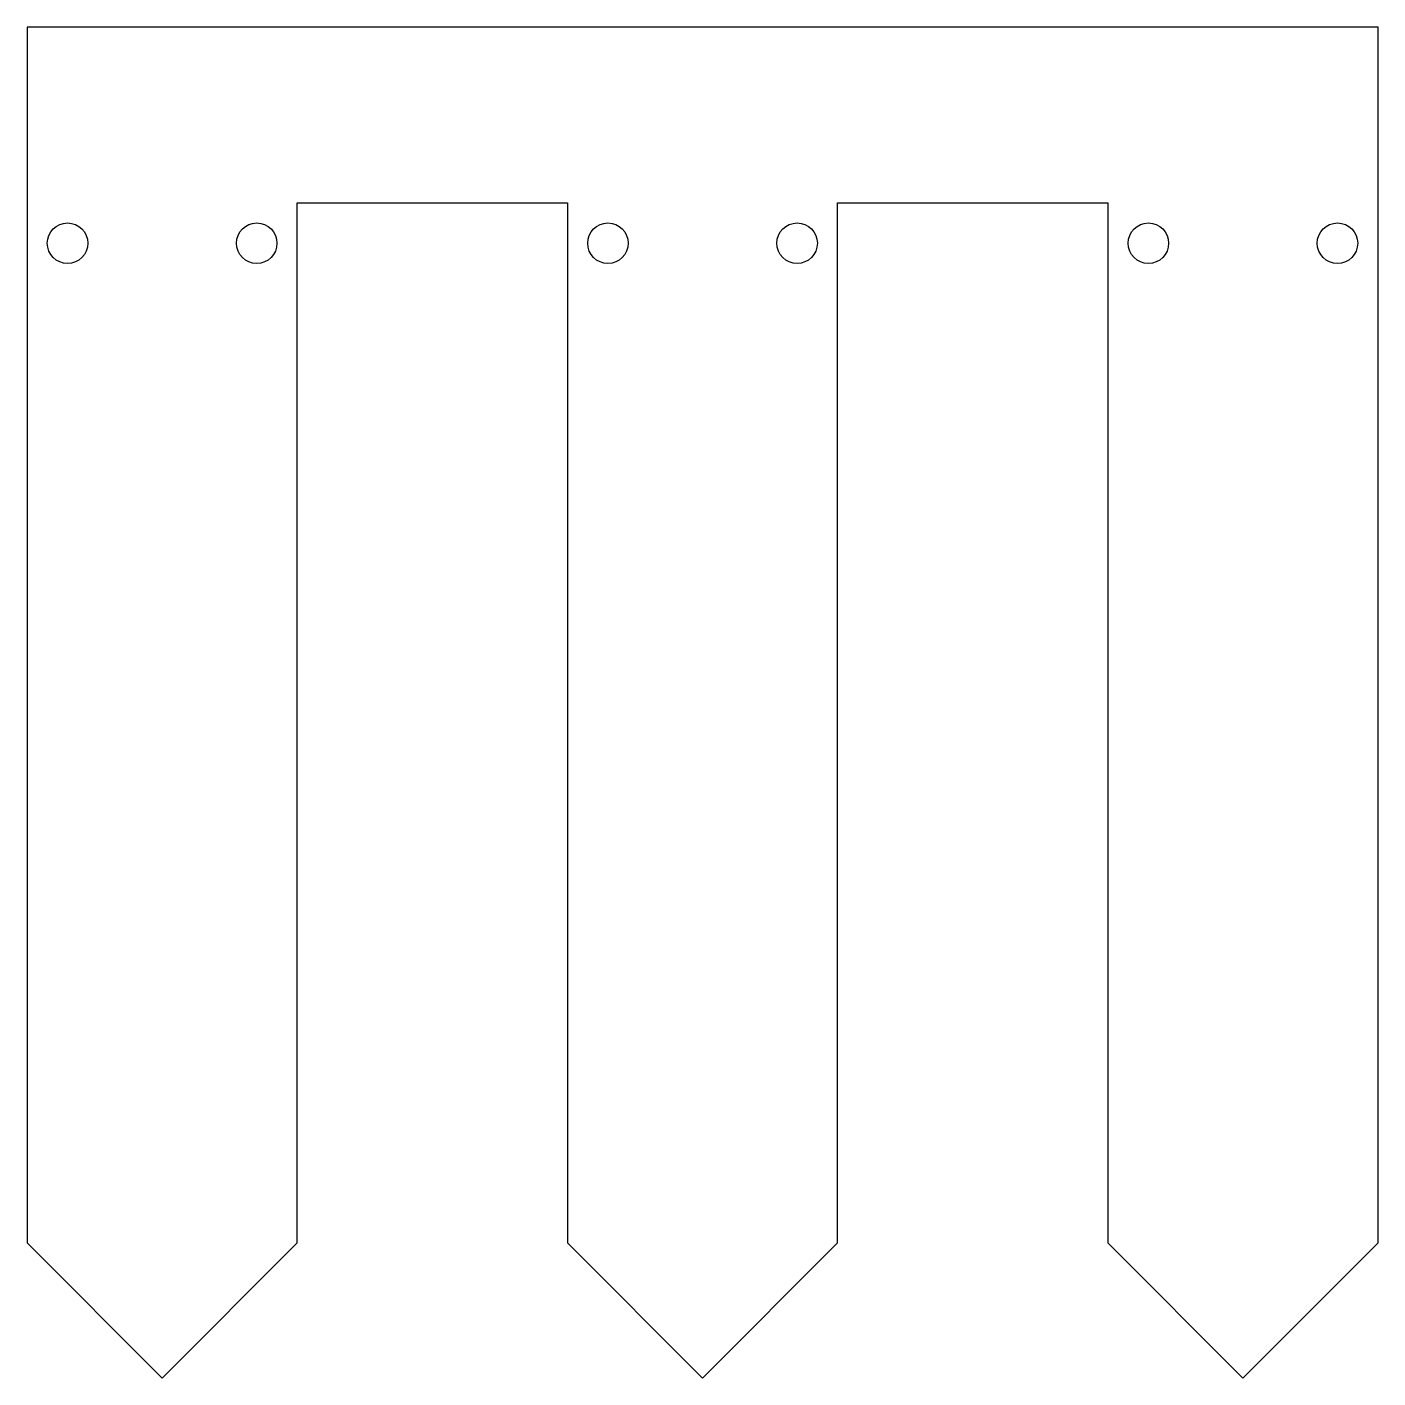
# Model space of a CAD drawing. Header units: millimetres. Extents: x 67 to 167, y 122 to 222.
import ezdxf

# ---------------------------------------------------------------- set-up
doc = ezdxf.new("R2010")
doc.units = ezdxf.units.MM
doc.layers.add('KEEP_OUT', color=6, linetype='Continuous')

msp = doc.modelspace()

# ---------------------------------------------------------------- linework, layer by layer
at = {"layer": 'KEEP_OUT', "linetype": 'Continuous', "lineweight": 25}
for p, q in [((167.37, 222.11), (67.37, 222.11)), ((67.37, 222.11), (67.37, 132.11)), ((167.37, 132.11), (167.37, 222.11)), ((87.37, 209.11), (107.37, 209.11)), ((87.37, 132.11), (87.37, 209.11)), ((107.37, 209.11), (107.37, 132.11)), ((127.37, 209.11), (147.37, 209.11)), ((127.37, 132.11), (127.37, 209.11)), ((147.37, 209.11), (147.37, 132.11)), ((67.37, 132.11), (77.37, 122.11)), ((77.37, 122.11), (87.37, 132.11)), ((107.37, 132.11), (117.37, 122.11)), ((117.37, 122.11), (127.37, 132.11)), ((147.37, 132.11), (157.37, 122.11)), ((157.37, 122.11), (167.37, 132.11))]:
    msp.add_line(p, q, dxfattribs=at)
for centre in [(70.37, 206.11), (84.37, 206.11), (110.37, 206.11), (124.37, 206.11), (150.37, 206.11), (164.37, 206.11)]:
    msp.add_circle(centre, 1.5, dxfattribs=at)

doc.saveas('drawing.dxf')
